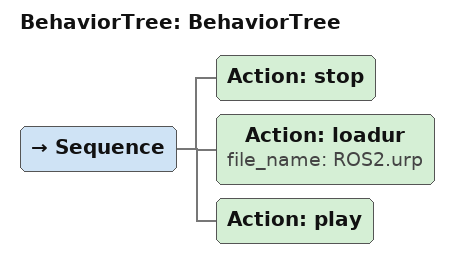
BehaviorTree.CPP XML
<?xml version="1.0"?>
<root main_tree_to_execute="BehaviorTree">
    <BehaviorTree ID="BehaviorTree">
        <Sequence>
            <Action ID="stop"/>
            <Action ID="loadur" file_name="ROS2.urp"/>
            <Action ID="play"/>
        </Sequence>
    </BehaviorTree>
</root>
